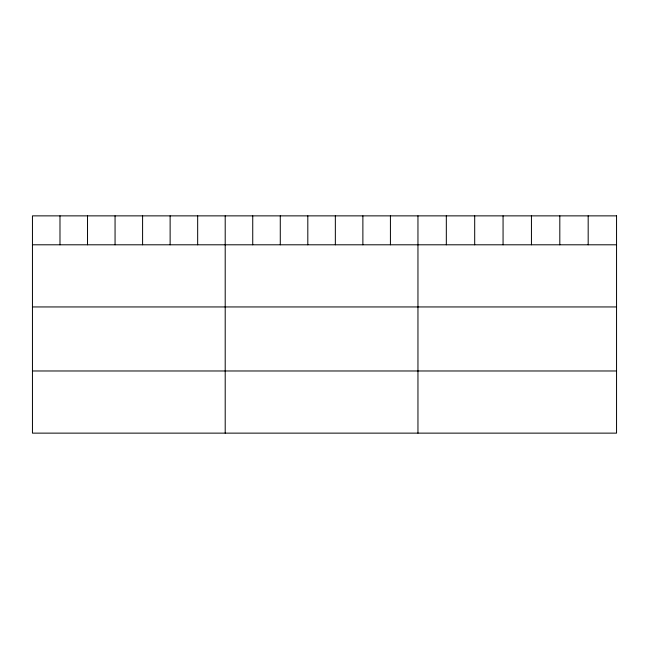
<?xml version="1.0" encoding="UTF-8"?>
<svg xmlns="http://www.w3.org/2000/svg" width="649" height="649" viewBox="0 0 649 649"><rect width="100%" height="100%" fill="white"/><g stroke="black" fill="none" stroke-linecap="round" stroke-linejoin="round"><path stroke-width="0.97" d="M32.45 244.795L616.55 244.795M32.45 306.945L616.55 306.945M32.45 370.977L616.55 370.977M588.181 215.866L588.181 244.795M559.811 215.866L559.811 244.795M531.442 215.866L531.442 244.795M503.064 215.866L503.064 244.795M474.695 215.866L474.695 244.795M446.325 215.866L446.325 244.795M417.956 215.866L417.956 433.134M390.422 215.866L390.422 244.795M362.88 215.866L362.88 244.795M335.346 215.866L335.346 244.795M307.813 215.866L307.813 244.795M280.279 215.866L280.279 244.795M252.737 215.866L252.737 244.795M225.203 215.866L225.203 433.134M197.669 215.866L197.669 244.795M170.127 215.866L170.127 244.795M142.593 215.866L142.593 244.795M115.06 215.866L115.06 244.795M87.526 215.866L87.526 244.795M59.984 215.866L59.984 244.795M616.55 215.866L32.45 215.866L32.45 433.134L616.55 433.134L616.55 215.866"/></g></svg>
